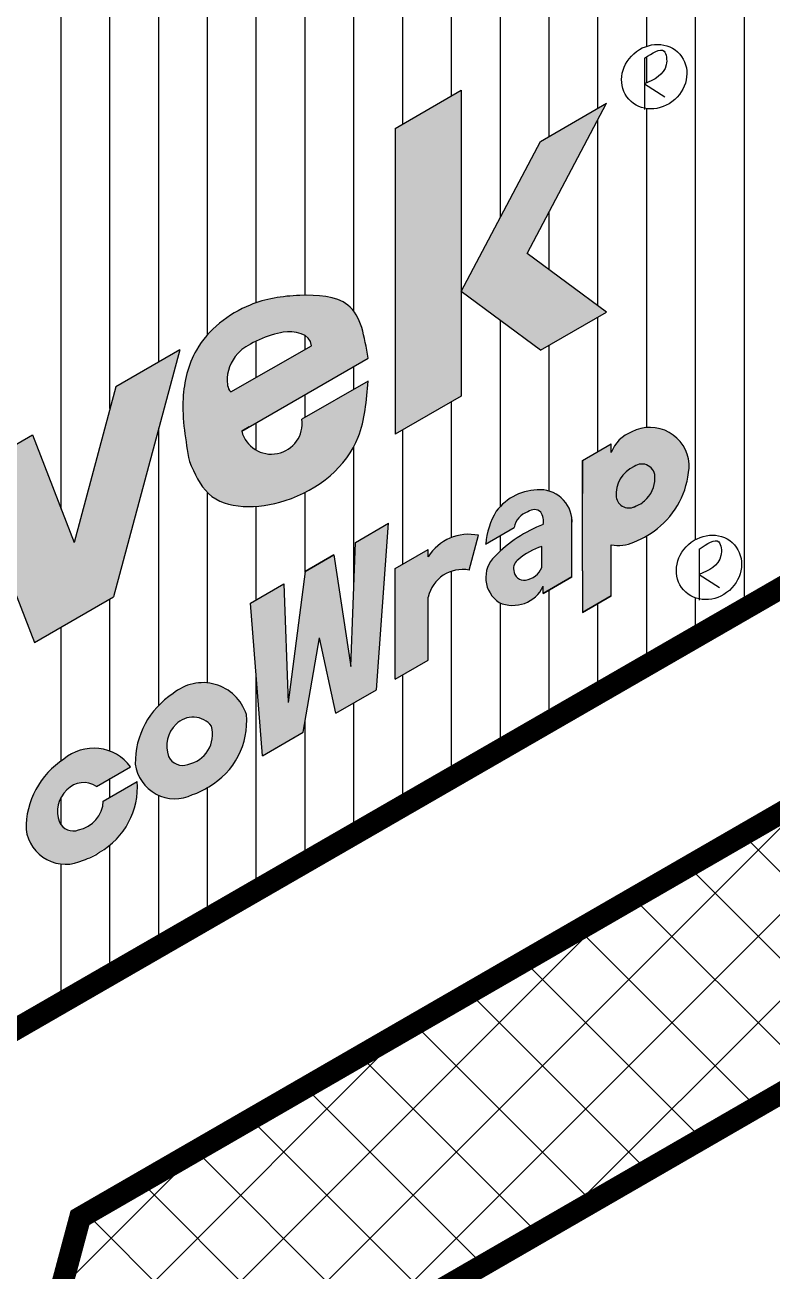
# Model space of a CAD drawing. Extents: x -129 to 51, y 0 to 100.
# Drawn here: x 22.17 to 25.23, y 52.4 to 57.5 of the extents above; entities that cross this region are included whole.
import ezdxf

# ---------------------------------------------------------------- set-up
doc = ezdxf.new("R2010")
doc.units = 0
doc.header["$LTSCALE"] = 1.5
doc.header["$MEASUREMENT"] = 0
doc.linetypes.add('DASHED', pattern=[0.75, 0.5, -0.25])
for name, color, linetype in [('CLADDING', 252, 'CONTINUOUS'), ('DUPONTLOGO', 242, 'CONTINUOUS'), ('STRUCTURE', 252, 'CONTINUOUS'), ('TYVEK', 160, 'DASHED')]:
    doc.layers.add(name, color=color, linetype=linetype)

msp = doc.modelspace()

# ---------------------------------------------------------------- hatches: boundary and pattern name
at = {"layer": 'CLADDING'}
h = msp.add_hatch(dxfattribs=at)
h.set_pattern_fill('ANSI37', color=256, scale=2, style=0)
h.set_pattern_definition([(45, (46.92086073828949, 4.450215177516299), (-0.1767766952966369, 0.1767766952966369), []), (135, (46.92086073828949, 4.450215177516299), (-0.1767766952966369, -0.1767766952966369), [])])
h.paths.add_polyline_path([(26.15268660908932, 53.63726693248226), (26.15268660908933, 54.78523622146784), (22.39859942154762, 52.61781297317932), (20.12684949819593, 44.13952683714013), (21.57220310762636, 44.97400213261898), (23.4800613477518, 52.09422601840605)])
at = {"layer": 'DUPONTLOGO'}
h = msp.add_hatch(color=182, dxfattribs=at)
h.paths.add_polyline_path([(24.55573000285383, 57.18334758315424), (24.28509706417142, 57.02709758315427), (23.96033753775216, 56.41176636680364), (24.28509706417142, 56.17143515045267), (24.55573000285401, 56.32768515045265), (24.23097047643493, 56.56801636680358)])
h.paths.add_polyline_path([(23.96033753775225, 56.83959758315461), (23.96033753775243, 57.23691240864658), (23.68970459906956, 57.08066240864656), (23.68970459906938, 55.82768515045258), (23.96033753775207, 55.98393515045272)])
h = msp.add_hatch(color=182, dxfattribs=at)
edge = h.paths.add_edge_path()
edge.add_spline(control_points=[(23.57868367557128, 56.13912782310681), (23.56482701067606, 56.22642462980997), (23.53906999099937, 56.38869351521421), (23.28966681552836, 56.40372725222866), (23.06754789235315, 56.36828954071501), (22.86371554771468, 56.2096405196134), (22.80413194792158, 55.9554775580517), (22.83135222079324, 55.80198929302328), (22.8465278951761, 55.71641748620695)], knot_values=[0, 0, 0, 0, 0.5827593182052485, 1.083243575514109, 1.602995822488099, 2.320452805997204, 2.834594860345293, 3.482391664081016, 3.482391664081016, 3.482391664081016, 3.482391664081016], degree=3, periodic=0)
edge.add_spline(control_points=[(22.84652789517601, 55.71641748620695), (22.86812496679834, 55.6670066642499), (22.93419102320372, 55.51585755442913), (23.2906132310543, 55.52480877249679), (23.55643836437957, 55.7512266697277), (23.5726727730946, 55.96589528042229), (23.57868367557109, 56.04537782310673)], knot_values=[0, 0, 0, 0, 0.3828216730715811, 1.171062387004566, 2.162538929496697, 2.745476785218138, 2.745476785218138, 2.745476785218138, 2.745476785218138], degree=3, periodic=0)
edge.add_line((23.57868367557109, 56.04537782310676), (23.30805073688855, 55.88912782310682))
edge.add_arc((23.18306721278463, 55.87222420012174), 0.1261214246964348, -165.32686731615115, 7.702335397980789, ccw=False)
edge.add_line((23.06105903159185, 55.84027709556612), (23.09154438594225, 55.85787782310672))
edge.add_line((23.09154438594225, 55.85787782310673), (23.57868367557127, 56.13912782310683))
edge = h.paths.add_edge_path(flags=16)
edge.add_spline(control_points=[(23.01605055121787, 56.00179143730617), (23.00159553129158, 56.01557538694644), (23.00159553129158, 56.03587155077305), (23.00285581648311, 56.09921378484938), (23.02569497120727, 56.14123642291845), (23.08604808543329, 56.19635717176618), (23.1703343943898, 56.23691737185867), (23.27335262408011, 56.25147707515183), (23.34502141242735, 56.2422497014951), (23.34723271787022, 56.19011681580498)], knot_values=[0.1693351350576057, 0.1693351350576057, 0.1693351350576057, 0.1693351350576057, 0.2360340609454792, 0.2360340609454792, 0.3507194281854419, 0.3507194281854419, 0.4654047954254047, 0.4654047954254047, 0.5437012250705168, 0.5437012250705168, 0.5437012250705168, 0.5437012250705168], degree=3, periodic=0)
edge.add_line((23.34723271787022, 56.19011681580498), (23.01605055121781, 56.00179143730632))
for points in [[(22.37391966886603, 55.3838070520837), (22.20316649339291, 55.82509440768276), (21.94090696697376, 55.67367879950724), (22.21153990565641, 54.97426636680469), (22.53629943207555, 55.16176636680468), (22.8069323707582, 56.17367879950726), (22.54467284433905, 56.02226319133163)], [(23.14627880209708, 54.51061105341826), (23.31301917641979, 54.60687865341824), (23.38015963492459, 54.99409890789779), (23.44730009342939, 54.68440577700073), (23.61404046775212, 54.78067337700075), (23.66308175431764, 55.46287119787422), (23.52717455431764, 55.38440513936937), (23.50811128877062, 54.87644725401042), (23.4390091788032, 55.33350283608291), (23.32131009104599, 55.26554923608286), (23.25220798107857, 54.72870141042788), (23.23314471553157, 55.21464693279643), (23.09723751553157, 55.13618087429154)], [(23.82546421489905, 55.16078556203671, -0.4035437564935085), (23.99365485453658, 55.2710219553032), (24.03182830666801, 55.41350377098554, 0.3188248953897738), (23.82546421489905, 55.32494602438523), (23.82546421489905, 55.35576293432917), (23.68955701489903, 55.27729687582431), (23.68955701489904, 54.82427287582427), (23.82546421489905, 54.90273893432909)], [(22.46584104342816, 54.38504386077636), (22.60500595063781, 54.46539075741556, 0.4351274600614082), (22.33226455323217, 54.49666712075587, 0.2576403943727183), (22.17722920202143, 54.20788106619158, 0.5131396402506846), (22.41240410261697, 54.08306784078688, 0.01050506829098769), (22.4213920617702, 54.08598131963181), (22.51646020927455, 54.1408689401848, 0.2510258907919918), (22.63313032622091, 54.40534761475683), (22.49406142506236, 54.32505614723704, -0.3480232729081373), (22.39272442780021, 54.20670919475312, -0.3993521555086357), (22.31424441333797, 54.23894197567199, -0.3084390351191073), (22.34484335508003, 54.37100601627044, -0.3602356893464677)]]:
    msp.add_hatch(color=182, dxfattribs=at).paths.add_polyline_path(points)
h = msp.add_hatch(color=182, dxfattribs=at)
h.paths.add_polyline_path([(24.89485025537283, 55.70668430576408, 0.5384264693989617), (24.65983446930021, 55.83748682531127, 0.2200211352467028), (24.57522522747497, 55.7527956262637), (24.57522522747498, 55.7886376567677), (24.45752613971776, 55.72068405676771), (24.45752613971776, 55.5847768567677), (24.45752613971776, 55.26766005676776), (24.45752613971776, 55.09777605676782), (24.57522522747497, 55.16572965676782), (24.57522522747497, 55.37440707143582, 0.1002365653813242), (24.63821399777946, 55.37592990398664, 0.1114965967291113), (24.77715116761564, 55.45219565266434, 0.2127480191166103)])
h.paths.add_polyline_path([(24.59520677975569, 55.57027523636202, -0.03663702705794724), (24.59525896453298, 55.58904097550597, 0.08779684765062569)], flags=16)
h = msp.add_hatch(color=182, dxfattribs=at)
h.paths.add_polyline_path([(24.10381648844547, 55.51204667666058, 0.1102468081658543), (24.06098806154301, 55.378111974142), (24.17732151016534, 55.44527712201987, -0.269000115708438), (24.23418680484087, 55.51028552554524, -0.35318688436833), (24.28695042756112, 55.50857140698932, -0.1905419740582252), (24.29688835349383, 55.45805578764929, 0.1143185812800171), (24.09090810071122, 55.31915264481169, 0.4546119229539555), (24.11622078017538, 55.13846342519793, 0.4058134010112067), (24.29688835349383, 55.20456975567059), (24.29688835349383, 55.1749157876492), (24.41458744125105, 55.24286938764919), (24.41458744125105, 55.47907957732228, 0.379186610570399), (24.2899417050225, 55.59995250898955, 0.2442004430970248)])
h.paths.add_polyline_path([(24.29059539972609, 55.36755593149979, -0.0009435784860128665), (24.2905953997261, 55.28228166328712, -0.2711281288692511), (24.22419328594328, 55.23022292804026, -0.4382804466287078), (24.17601667189355, 55.26942080153469, -0.3038765555789979), (24.19520321489533, 55.31458596774868, -0.1081086455131748)], flags=16)
h = msp.add_hatch(color=182, dxfattribs=at)
h.paths.add_polyline_path([(22.77985136243401, 54.76505805833035, 0.2576403943729867), (22.62481601122314, 54.47627200376578, 0.5131396402510344), (22.85999091181894, 54.35145877836137, 0.08200931940621184), (22.92577559671073, 54.38373354452867, 0.29702570383043), (23.08016920103828, 54.68003793091147, 0.5350210848518762)])
h.paths.add_polyline_path([(22.93730733785375, 54.63130903454535, -0.4359844533382529), (22.84031123700198, 54.4751001323275, -0.4605665040670404), (22.75786110228583, 54.51939889865702, -0.2797514858276361), (22.79243016428158, 54.63939695384464, -0.460315170099053)], flags=16)
at = {"layer": 'STRUCTURE'}
h = msp.add_hatch(dxfattribs=at)
h.set_pattern_fill('AR-SAND', color=256, scale=0.25, style=0)
h.set_pattern_definition([(37.50000000000001, (42.1475380656392, 3.360580708223253), (-0.01574833952740204, 0.4817059422532897), [0, -0.38, 0, -0.425, 0, -0.40625]), (7.499999999999999, (42.1475380656392, 3.360580708223253), (0.4424441763169318, 0.7055365163074351), [0, -0.205, 0, -0.3425, 0, -0.13125]), (327.5, (41.84003806563919, 3.360580708223253), (0.7785354654378738, 0.001414763384241124), [0, -0.125, 0, -0.45, 0, -0.5875]), (317.5, (41.84003806563919, 3.360580708223253), (0.7515316511430733, 0.2194188912335623), [0, -0.0625, 0, -0.295, 0, -0.3375])])
h.paths.add_polyline_path([(26.14097534454596, 60.82130520322249), (25.93346458902232, 60.93243892033657), (18.03342502005539, 56.37134894858404), (18.23342502005541, 56.2558788947461)])
h.paths.add_polyline_path([(18.24513628459767, 56.24911739301007), (18.0334250200554, 56.37134894858403, 0.02202440919495274), (16.84693383929339, 54.87330372245079, 0.06029966926027795), (16.34971062569689, 53.98046696718202, 0.04506024657636597), (16.00721538347437, 52.86384404979011, 0.02073115222964359), (15.75801951966604, 51.37737546503193, -0.04479910819463411), (15.56959161803926, 50.51110643926955, -0.02091384948871538), (15.37997222354544, 49.98436061346246, -0.05565526587535707), (15.07651613285285, 49.42697873939607, -0.01612494577826618), (14.47202679047921, 48.61846836033071, -0.03370422444087551), (13.98638800213907, 48.08834372586792), (12.92698837822125, 47.07783496825171), (13.12698837822118, 46.96236491441385), (13.12698837822118, 46.93693315967219), (14.15203901143912, 47.91467811868597, 0.03370422444086479), (14.65950923055978, 48.46863400291748, 0.01612494577826873), (15.27326553964739, 49.28953904016035, 0.05565526587535749), (15.60219034063852, 49.89370131479096, 0.02091384948871565), (15.79860704392435, 50.43932946032309, 0.04479910819463601), (15.99615765710624, 51.34753878464493, -0.02073115222964427), (16.24206443964656, 52.81438779826377, -0.04506024657635373), (16.57190044837503, 53.8897383460184, -0.06032015627787331), (17.0412535558954, 54.73244932425321, -0.02256722528568807)])
h.paths.add_polyline_path([(13.12698837822119, 46.96236491441384), (12.92698837822125, 47.07783496825172), (12.92516137111753, 43.88994149308294), (13.12698837822119, 44.00646636996397)])
h.paths.add_polyline_path([(13.12698837822119, 44.00646636996399), (12.92516137111753, 43.88994149308296), (12.92382686684543, 41.56140240146918), (13.12698837822118, 41.67869775475095)])
h.paths.add_polyline_path([(13.12698837822119, 41.67869775475095), (12.92382686684542, 41.56140240146918), (12.92332144960228, 40.67951402324987), (13.12698837822119, 40.56192686718671)])
at = {"layer": 'TYVEK', "linetype": 'CONTINUOUS'}
h = msp.add_hatch(dxfattribs=at)
h.set_pattern_fill('_USER', color=23, scale=0.2, angle=90, style=0, pattern_type=0)
h.set_pattern_definition([(90, (46.92086073828949, 4.450215177516299), (-0.2, 1.224646799147353e-17), [])])
h.paths.add_polyline_path([(26.15268660908933, 55.7060973021497), (26.15268660908932, 59.93418874641839), (18.84865655728817, 55.72398571385559, 0.1848847346174889), (16.8928961964907, 51.95124372632974, -0.2090498273154992), (14.47554690615618, 47.09241318097661), (14.47554690615615, 42.19517480364613), (16.72992745729011, 43.49674202169917), (16.72992745729011, 42.86245739932899), (16.74970353697597, 42.87385676516881), (16.74970353697597, 43.40808180783795), (16.74970353697597, 46.74369590994041, 0.1873724276781026), (18.47762694137795, 49.51916773356331, -0.1847270097084923), (19.77953145922442, 52.03247096865214)])
h.paths.add_polyline_path([(20.4952807584281, 53.1869769423777), (20.62097271216329, 53.25954522570169, 0.3993521555093776), (20.69945272662566, 53.22731244478283, 0.4628738758270946), (20.77407263915395, 53.3373180289853, 0.3831592690513251), (20.64397454168456, 53.35386271455713, -0.3469283405920024), (20.48400276444248, 53.46664142577772, -0.3477098040752655), (20.63899285205736, 53.71635189672717, -0.3833598428823601), (20.91193505246928, 53.65929350360977), (20.79052771517863, 53.58919894474339, 0.3060042769293316), (20.66427940375388, 53.61005873448379, -0.0005307271542823453), (20.66450011171002, 53.6101597160194, 0.4995739648528311), (20.61779383652276, 53.50963894565584, 0.3169971070557916), (20.68521986603657, 53.4823960314637, -0.3848399220599851), (20.91718611582163, 53.40258303284924, -0.35133031343654), (20.78491708633429, 53.13594585698393, -0.08200931940644268), (20.71913240144231, 53.10367109081655, -0.4325825023770511)], flags=16)
h.paths.add_polyline_path([(20.47948909808756, 53.97426636680467), (20.47948909808756, 54.97426636680462), (20.15472957166842, 54.78676636680468), (20.15472957166842, 55.03676636680468), (21.12900815092596, 55.59926636680468), (21.12900815092596, 55.34926636680468), (20.80424862450681, 55.16176636680467), (20.80424862450671, 54.16176636680466)], flags=16)
edge = h.paths.add_edge_path(flags=16)
edge.add_line((20.15472951563531, 55.41176633559709), (20.13996397161824, 55.43931250900042))
edge.add_spline(control_points=[(20.13996397161822, 55.4393125090004), (20.01724962081585, 55.37352952950472), (19.89463649284858, 55.30725475255592), (19.72524011793877, 55.21996372361433), (19.67229156709595, 55.19439608473576), (19.61348056170457, 55.17340463546888)], knot_values=[0.2810519083259738, 0.2810519083259738, 0.2810519083259738, 0.2810519083259738, 0.4864092395876133, 0.4864092395876133, 0.5821236414411977, 0.5821236414411977, 0.5821236414411977, 0.5821236414411977], degree=3, periodic=0)
edge.add_line((19.61348056170456, 55.17340463546889), (19.62398449516567, 55.14397613550928))
edge.add_spline(control_points=[(19.62398449516567, 55.14397613550928), (19.69805929772554, 55.17042009152081), (19.86465019534328, 55.25627544789477), (20.04455809379763, 55.35271127454403), (20.15472957166844, 55.41176636680469)], knot_values=[0.5621201664027334, 0.5621201664027334, 0.5621201664027334, 0.5621201664027334, 0.7955184229569585, 1.164247282882411, 1.164247282882411, 1.164247282882411, 1.164247282882411], degree=3, periodic=0)
h.paths.add_polyline_path([(20.93307348414123, 53.54122672617171), (20.93307348414123, 53.67713392617172), (21.03387851696875, 53.73533373901037), (21.03387851696874, 53.93878382190978), (21.16978571696874, 54.01724988041456), (21.16978571696874, 53.81379979751515), (21.27059074979626, 53.8719996103538), (21.27059074979626, 53.73609241035378), (21.16978571696876, 53.67789259751516), (21.16978571696876, 53.5295188812653, 0.4361565547310169), (21.20839074132001, 53.50606562902658), (21.27059074979626, 53.54197682066394), (21.27059074979626, 53.42156587237989), (21.19150950731969, 53.37590829574824, -0.6348811617642993), (21.03387851696875, 53.47797754686103), (21.03387851696874, 53.59942653901037)], flags=16)
h.paths.add_polyline_path([(19.31097957166841, 55.15610909091571), (19.31097957166841, 55.58674409253119), (19.45252635977144, 55.70685219000697, -0.6390099729073766), (19.52972957166875, 55.67111054499565), (19.5297295716683, 55.22225052276492, -0.382352585509716), (19.48800004601671, 55.17565878831851)], flags=16)
edge = h.paths.add_edge_path(flags=16)
edge.add_spline(control_points=[(21.18313473866252, 56.44301636680471), (21.19606193711241, 56.39551171604317), (21.22647120665934, 56.28376424536428), (21.13170610635152, 56.12778536764753), (20.99025425506663, 55.97239964589384), (20.78479885592392, 55.78153433393908), (20.48801251417265, 55.59735413193457), (20.26520182798852, 55.47328256383912), (20.15472957166844, 55.41176636680469)], knot_values=[0, 0, 0, 0, 0.1428134558087371, 0.3359469485555722, 0.5033941970596363, 0.7833770798791058, 1.169237400013751, 1.548687782587648, 1.548687782587648, 1.548687782587648, 1.548687782587648], degree=3, periodic=0)
edge.add_line((20.15472957166842, 55.41176636680468), (20.13996402765187, 55.43931254010828))
edge.add_spline(control_points=[(20.13996397161804, 55.43931250900039), (20.35417684773561, 55.55858615004926), (20.57260661198975, 55.67269575248081), (20.85180774303849, 55.88554227160704), (20.93340146006445, 55.96133082749778), (21.0551286396279, 56.08960962287577), (21.1013323912353, 56.14248074761172), (21.16454824158959, 56.24876011159699), (21.17894506769058, 56.29442616580791), (21.16976703171727, 56.37137502568829), (21.16275719647252, 56.39870797079035), (21.15503751565171, 56.42723715615462)], knot_values=[0.0002505584379334802, 0.0002505584379334802, 0.0002505584379334802, 0.0002505584379334802, 0.3681301305683303, 0.3681301305683303, 0.5353339496185356, 0.5353339496185356, 0.6400473331687101, 0.6400473331687101, 0.7273425474151587, 0.7273425474151587, 0.7705355621334626, 0.7705355621334626, 0.7705355621334626, 0.7705355621334626], degree=3, periodic=0)
edge.add_spline(control_points=[(21.15503751565171, 56.42723715615469), (21.13563333667221, 56.44764838097851), (21.11751649891708, 56.46569641089818), (21.03580167785808, 56.51580244113505), (20.93216851187686, 56.50993607508007), (20.75222163878148, 56.49590964631732), (20.6667024853537, 56.47847889388898), (20.4344772581158, 56.3993068624261), (20.29894343346719, 56.31949372917983), (20.1625316697387, 56.23829710203511)], knot_values=[0, 0, 0, 0, 0.04202121453356389, 0.04202121453356389, 0.1801113886157754, 0.1801113886157754, 0.3182015626979868, 0.3182015626979868, 0.5560477353908875, 0.5560477353908875, 0.5560477353908875, 0.5560477353908875], degree=3, periodic=0)
edge.add_spline(control_points=[(19.15757808063003, 55.25795442197224), (19.15771029139091, 55.33584026878042), (19.1594132124082, 55.40717117840082), (19.21309063705771, 55.5294769311438), (19.26234096311895, 55.58564281023571), (19.40446965374517, 55.71622899498848), (19.49783502649384, 55.78811177030466), (19.67454666604358, 55.92291314776228), (19.76345915109091, 55.98590404600638), (19.95620081170323, 56.11225179704718), (20.05937946295166, 56.17528457360184), (20.1625316697387, 56.23829710203511)], knot_values=[0.001204580648238207, 0.001204580648238207, 0.001204580648238207, 0.001204580648238207, 0.1148556554967574, 0.1148556554967574, 0.2297113109935148, 0.2297113109935148, 0.3984913275604529, 0.3984913275604529, 0.5672713441273911, 0.5672713441273911, 0.7479263056417517, 0.7479263056417517, 0.7479263056417517, 0.7479263056417517], degree=3, periodic=0)
edge.add_spline(control_points=[(20.1625316697387, 56.23829710203511), (20.29894343346719, 56.31949372917983), (20.4344772581158, 56.3993068624261), (20.6667024853537, 56.47847889388898), (20.75222163878148, 56.49590964631732), (20.93216851187686, 56.50993607508007), (21.03580167785808, 56.51580244113505), (21.11751649891708, 56.46569641089818), (21.13563333667221, 56.44764838097851), (21.15503751565171, 56.42723715615469)], knot_values=[0, 0, 0, 0, 0.2378461726929006, 0.2378461726929006, 0.3759363467751121, 0.3759363467751121, 0.5140265208573236, 0.5140265208573236, 0.5560477353908875, 0.5560477353908875, 0.5560477353908875, 0.5560477353908875], degree=3, periodic=0)
edge.add_line((21.15503751565177, 56.42723715615461), (21.18313473866251, 56.44301636680471))
h.paths.add_polyline_path([(19.34222957166842, 55.19100025439572), (19.34222957166829, 55.57227673580915), (19.47274516770298, 55.68302442666609, -0.6390099729074254), (19.49847957166875, 55.67111054499565), (19.49847957166816, 55.20825611268233)], flags=0)
h.paths.add_polyline_path([(21.31203402377044, 53.58658930769602), (21.31203402377044, 53.89851715776512), (21.42973311152764, 53.96647075776509), (21.42973311152764, 53.68098745256631, 0.4598255834214107), (21.54890464430121, 53.73056932277846), (21.54890464430121, 54.03527447429167), (21.66660373205841, 54.10322807429163), (21.66660373205841, 53.6502040742917), (21.54890464430121, 53.58225047429177), (21.54890464430121, 53.63607918800506, -0.6959710472274225)], flags=16)
h.paths.add_polyline_path([(21.237261326399, 54.01742879950729), (21.35943011004769, 54.48230054693124), (21.02075497545283, 55.14242879950721), (21.28301450187193, 55.29384440768275), (21.47457834094881, 54.92045796908911), (21.62452085281814, 55.49101319133161), (21.88678037923727, 55.64242879950721), (21.49952085281813, 54.16884440768289)], flags=16)
h.paths.add_polyline_path([(19.9359795716683, 55.36535518759526), (19.93597957191159, 56.06107363992032), (20.08312683389452, 56.1524453458165, -0.5880955590562668), (20.15472957163215, 56.11262318348217), (20.15472957145798, 55.7069636505351, -0.2758007751185078), (20.13009503699457, 55.66570074569245), (19.9672295717663, 55.5779172079471), (19.96722957167615, 55.38219875569848)], flags=16)
h.paths.add_polyline_path([(19.96722957178256, 55.6134174655088), (19.96722957198027, 56.04369382165387), (20.09961199238624, 56.12589723760705, -0.5880955590574741), (20.12347957163215, 56.11262318349562), (20.12347957145386, 55.69763530582629)], flags=0)
h.paths.add_polyline_path([(20.21722957166853, 55.59797746915996), (20.21722957166831, 56.20672856349537, -0.273399769299196), (20.24149649519806, 56.24779120470753), (20.36649649519811, 56.31661311862633, -0.5705986825334423), (20.43597957166831, 56.27555047741419), (20.43597957166842, 55.66831597565983, -0.2709125763483397), (20.41209202337777, 55.62746450458582), (20.28709202337789, 55.55712599808597, -0.5736723652120748)], flags=16)
h.paths.add_polyline_path([(21.7115245394193, 53.94857259828983, -0.2576403943727196), (21.86655989063007, 54.23735865285411, -0.4351274600592392), (22.1393012880347, 54.20608228951323), (22.0001363808266, 54.1257353928749, 0.3602356893497272), (21.87913869247768, 54.11169754836844, 0.3084390351175563), (21.84853975073571, 53.97963350777056, 0.3993521555109383), (21.92701976519821, 53.94740072685139, 0.3480232729077745), (22.02835676246023, 54.06574767933526), (22.16742566361996, 54.14603914685573, -0.2914129419644483), (22.01248412490679, 53.85603413905245, -0.08200931940632017), (21.9466994400149, 53.82375937288513, -0.5131396402509151)], flags=16)
h.paths.add_polyline_path([(20.24847957166842, 55.59797746916), (20.24847957166853, 56.21596252090686), (20.38156854617828, 56.28923802448496, -0.5705986825352611), (20.40472957166842, 56.27555047741428), (20.40472957166842, 55.65917939055713), (20.27176705557154, 55.58436031213533, -0.5736723652121564)], flags=0)
h.paths.add_polyline_path([(20.49847957166842, 55.67798204360567), (20.49847957166842, 56.38368064090808), (20.52972957166853, 56.39372419705913), (20.68597957166865, 55.93119131047989), (20.68597957166865, 56.44394197781424), (20.71722957166842, 56.45398553396519), (20.71722957166842, 55.82262198020582), (20.68597957166842, 55.8019591321201), (20.52972957166865, 56.2867270561095), (20.52972957166819, 55.69864489169125)], flags=16)
h.paths.add_polyline_path([(22.17722920202143, 54.20788106619155, -0.2576403943726342), (22.33226455323207, 54.4966671207558, -0.4351274600595104), (22.60500595063683, 54.465390757415), (22.46584104342872, 54.38504386077668, 0.3602356893497001), (22.34484335507982, 54.37100601627021, 0.3084390351175563), (22.31424441333785, 54.23894197567233, 0.3993521555109131), (22.39272442780034, 54.20670919475316, 0.3480232729078032), (22.49406142506237, 54.32505614723704), (22.64703797664994, 54.41337720047582, -0.1028428954582379), (22.62481601122314, 54.47627200376598, -0.2576403943726852), (22.77985136243388, 54.76505805833023, -0.5350210848522193), (23.08016920103828, 54.68003793091142, -0.2970257038306214), (22.92577559671052, 54.38373354452852, -0.08200931940615812), (22.85999091181876, 54.35145877836128, -0.3897296338737826), (22.64703797664994, 54.41337720047581), (22.63313032622091, 54.40534761475682, -0.2914129419632285), (22.47818878750892, 54.11534260695423, -0.08200931940634186), (22.41240410261701, 54.0830678407869, -0.5131396402507649)], flags=16)
h.paths.add_polyline_path([(20.87482095443168, 55.95963966191712), (20.87482095443167, 56.43748403343589), (20.77972957166842, 56.43339854182299), (20.77972957166842, 56.46467737059014), (20.99847957166842, 56.47407571210496), (20.99847957166831, 56.44279688333778), (20.90607095443167, 56.43882665365228), (20.90607095443168, 55.98890462861723)], flags=16)
edge = h.paths.add_edge_path(flags=16)
edge.add_ellipse((21.36959525012854, 56.1102298239698), major_axis=(0.1041545791609654, 0.09263469999515575), ratio=0.9031737347499474, start_angle=1.9326762412674725e-11, end_angle=213.8665434005842, ccw=False)
edge.add_ellipse((21.36959525012854, 56.1102298239698), major_axis=(0.1041545791609654, 0.09263469999515575), ratio=0.9031737347499474, start_angle=213.8665434005842, end_angle=360.0000000000193, ccw=False)
h.paths.add_polyline_path([(22.21153990565641, 54.97426636680468), (21.94090696697377, 55.67367879950724), (22.20316649339292, 55.82509440768277), (22.37391966886603, 55.38380705208371), (22.54467284433904, 56.0222631913316), (22.8069323707582, 56.17367879950724), (22.53629943207556, 55.1617663668047)], flags=16)
edge = h.paths.add_edge_path(flags=16)
edge.add_spline(control_points=[(21.32973507719008, 56.1853317532707), (21.36205701574683, 56.20725130049728), (21.41592878780341, 56.24378515039929), (21.42873609529777, 56.12461968115682), (21.36963399914622, 56.09832049348567), (21.32973507719008, 56.08056631377416)], knot_values=[0, 0, 0, 0, 0.2131037953859143, 0.3551853509425856, 0.6503918016511808, 0.6503918016511808, 0.6503918016511808, 0.6503918016511808], degree=3, periodic=0)
edge.add_line((21.32973507719008, 56.08056631377417), (21.32973507719008, 56.18533175327068))
h.paths.add_polyline_path([(22.76183122253954, 54.50733291324671, -0.02640882966209148), (22.75786110228588, 54.51939889865678, 0.05170444221436347)], flags=0)
h.paths.add_polyline_path([(21.29784431918457, 56.71633705823967, -0.3458248453514607), (21.48175630648505, 57.01487516024352, -0.546252201092799), (21.65496138724194, 56.91487516024351, -0.3537160203436518), (21.48175630648505, 56.61487516024351, -0.5560120530374328)], flags=16)
h.paths.add_polyline_path([(23.14627880209708, 54.51061105341829), (23.09723751553157, 55.13618087429153), (23.23314471553158, 55.21464693279644), (23.25220798107857, 54.72870141042793), (23.32131009104599, 55.26554923608287), (23.4390091788032, 55.33350283608291), (23.50811128877063, 54.87644725401042), (23.52717455431764, 55.38440513936938), (23.66308175431764, 55.46287119787421), (23.61404046775211, 54.78067337700075), (23.4473000934294, 54.68440577700073), (23.38015963492459, 54.99409890789779), (23.3130191764198, 54.60687865341825)], flags=16)
h.paths.add_polyline_path([(21.42881374953741, 56.79715790695775, -0.3458248453514607), (21.47479174636253, 56.8717924324587, -0.546252201092737), (21.51809301655176, 56.84679243245871, -0.3537160203436518), (21.47479174636253, 56.77179243245871, -0.5560120530374328)], flags=0)
edge = h.paths.add_edge_path(flags=16)
edge.add_spline(control_points=[(23.57868367557109, 56.04537782310673), (23.5726727730946, 55.96589528042229), (23.55643836437956, 55.75122666972769), (23.29061323105429, 55.5248087724968), (22.93419102320371, 55.51585755442912), (22.86812496679834, 55.6670066642499), (22.84652789517601, 55.71641748620695)], knot_values=[0, 0, 0, 0, 0.2331751422885797, 0.629765759285432, 0.945062044858626, 1.098190714087259, 1.098190714087259, 1.098190714087259, 1.098190714087259], degree=3, periodic=0)
edge.add_spline(control_points=[(22.8465278951761, 55.71641748620695), (22.83135222079324, 55.80198929302328), (22.80413194792159, 55.9554775580517), (22.86371554771468, 56.20964051961339), (23.06754789235315, 56.36828954071501), (23.28966681552835, 56.40372725222866), (23.53906999099936, 56.38869351521421), (23.56482701067606, 56.22642462980997), (23.57868367557128, 56.13912782310681)], knot_values=[0, 0, 0, 0, 0.2591187214942894, 0.4647755432335254, 0.7517583366371673, 0.9596592354267633, 1.159852938350307, 1.392956665632407, 1.392956665632407, 1.392956665632407, 1.392956665632407], degree=3, periodic=0)
edge.add_line((23.57868367557128, 56.13912782310683), (23.06105903159186, 55.84027709556609))
edge.add_arc((23.18306721278424, 55.87222420012321), 0.1261214246964334, 194.6731326845612, 367.7023353972596)
edge.add_line((23.30805073688838, 55.88912782310673), (23.57868367557109, 56.04537782310676))
h.paths.add_polyline_path([(23.68955701489904, 54.82427287582426), (23.68955701489904, 55.27729687582431), (23.82546421489905, 55.35576293432917), (23.82546421489905, 55.32494602438525, -0.3188248953897594), (24.03182830666801, 55.41350377098554), (23.99365485453922, 55.27102195531307, 0.4035437565147514), (23.82546421489905, 55.16078556203671), (23.82546421489905, 54.90273893432909)], flags=16)
edge = h.paths.add_edge_path(flags=0)
edge.add_spline(control_points=[(23.01605055121787, 56.00179143730617), (23.00159553129158, 56.01557538694644), (23.00159553129158, 56.03587155077305), (23.00285581648311, 56.09921378484938), (23.02569497120727, 56.14123642291845), (23.08604808543329, 56.19635717176618), (23.1703343943898, 56.23691737185867), (23.27335262408011, 56.25147707515183), (23.34502141242735, 56.2422497014951), (23.34723271787022, 56.19011681580498)], knot_values=[0.1693351350576057, 0.1693351350576057, 0.1693351350576057, 0.1693351350576057, 0.2360340609454792, 0.2360340609454792, 0.3507194281854419, 0.3507194281854419, 0.4654047954254047, 0.4654047954254047, 0.5437012250705168, 0.5437012250705168, 0.5437012250705168, 0.5437012250705168], degree=3, periodic=0)
edge.add_line((23.34723271787022, 56.19011681580499), (23.01605055121788, 56.00179143730617))
h.paths.add_polyline_path([(23.68970459906938, 55.82768515045267), (23.68970459906972, 57.08066240864651), (23.96033753775236, 57.23691240864652), (23.96033753775214, 56.41176636680366), (24.2850970641714, 57.02709758315429), (24.55573000285404, 57.18334758315428), (24.23097047643478, 56.56801636680359), (24.55573000285403, 56.32768515045267), (24.2850970641714, 56.17143515045268), (23.96033753775214, 56.41176636680364), (23.96033753775202, 55.98393515045268)], flags=16)
h.paths.add_polyline_path([(24.09853052069641, 55.32717411116359, -0.1092296168432812), (24.29688835349381, 55.45805578764922, 0.1905419740584557), (24.28695042756112, 55.50857140698931, 0.3531868843686313), (24.23418680484084, 55.51028552554521, 0.2690001157083129), (24.17732151016534, 55.44527712201987), (24.06098806154301, 55.37811197414201, -0.1102468081658687), (24.10381648844549, 55.5120466766606, -0.2386701257829997), (24.28527604903944, 55.60008008162052, -0.4337921550034186), (24.41458744125105, 55.45922514748123), (24.41458744125105, 55.24286938764918), (24.29688835349383, 55.17491578764919), (24.29688835349383, 55.20456975567059, -0.405813401011659), (24.11622078017517, 55.13846342519806, -0.4824874664260875)], flags=16)
h.paths.add_polyline_path([(24.17601667189355, 55.26942080153468, -0.3038765555787585), (24.19520321489529, 55.31458596774866, -0.1081086455132014), (24.29059539972607, 55.36755593149979, -0.0009435784860130236), (24.29059539972609, 55.28228166328711, -0.2711281288717222), (24.2241932859425, 55.23022292804015, -0.4382804466230776)], flags=0)
h.paths.add_polyline_path([(24.45752613971776, 55.09777605676771), (24.45752613971776, 55.26766005676772), (24.45752613971776, 55.40356725676772), (24.45752613971776, 55.7206840567677), (24.57522522747497, 55.78863765676771), (24.57522522747497, 55.75279562626374, -0.2200211352480761), (24.65983446930086, 55.83748682531161, -0.5384264693979046), (24.89485025537282, 55.70668430576384, -0.212748019111911), (24.77715116762009, 55.45219565266827, -0.08923826883565585), (24.66826704959788, 55.38602311337821, -0.1510529132693055), (24.57522522747497, 55.37440707143582), (24.57522522747497, 55.16572965676782)], flags=16)
h.paths.add_polyline_path([(24.59520677975569, 55.57027523636202, -0.03663702705794727), (24.59525896453298, 55.58904097550597, 0.08779684765062569)], flags=0)
h.paths.add_polyline_path([(24.75474261714665, 55.64783629581229, 0.0470060620695993), (24.75447242080319, 55.65800795153515, -0.02025577544846083)], flags=0)
edge = h.paths.add_edge_path(flags=16)
edge.add_ellipse((24.97584404129859, 55.28218199533848), major_axis=(0.1041545791609349, 0.09263469999518924), ratio=0.9031737347499496, start_angle=0, end_angle=213.8665434005655, ccw=False)
edge.add_ellipse((24.97584404129859, 55.28218199533848), major_axis=(0.1041545791609349, 0.09263469999518924), ratio=0.9031737347499496, start_angle=213.8665434005656, end_angle=360, ccw=False)
edge = h.paths.add_edge_path(flags=16)
edge.add_spline(control_points=[(24.93598386836013, 55.35728392463938), (24.96830580691688, 55.37920347186598), (25.02217757897347, 55.41573732176799), (25.03498488646783, 55.29657185252549), (24.97588279031628, 55.27027266485435), (24.93598386836013, 55.25251848514284)], knot_values=[0, 0, 0, 0, 0.08524151815436572, 0.1420741403770343, 0.2601567206604724, 0.2601567206604724, 0.2601567206604724, 0.2601567206604724], degree=3, periodic=0)
edge.add_line((24.93598386836014, 55.25251848514284), (24.93598386836013, 55.35728392463938))
h.paths.add_polyline_path([(15.09556986000046, 44.59770196807783, -0.3537160203436517), (14.92236477924357, 44.29770196807782, -0.556012053037433), (14.73845279194308, 44.39916386607398, -0.3458248453514607), (14.92236477924357, 44.69770196807782, -0.546252201092799)], flags=16)
h.paths.add_polyline_path([(14.95870148931026, 44.52961924029302, -0.3537160203436518), (14.91540021912105, 44.45461924029301, -0.5560120530374328), (14.86942222229592, 44.47998471479205, -0.3458248453514607), (14.91540021912105, 44.55461924029301, -0.5462522010927992)], flags=0)
edge = h.paths.add_edge_path(flags=16)
edge.add_ellipse((24.75170563611257, 57.2925629539638), major_axis=(0.1041545791609349, 0.09263469999518924), ratio=0.9031737347499496, start_angle=0, end_angle=213.8665434005655, ccw=False)
edge.add_ellipse((24.75170563611257, 57.2925629539638), major_axis=(0.1041545791609349, 0.09263469999518924), ratio=0.9031737347499496, start_angle=213.8665434005656, end_angle=360, ccw=False)
edge = h.paths.add_edge_path(flags=16)
edge.add_spline(control_points=[(24.71184546317411, 57.36766488326471), (24.74416740173085, 57.3895844304913), (24.79803917378744, 57.42611828039331), (24.8108464812818, 57.30695281115082), (24.75174438513025, 57.28065362347968), (24.71184546317411, 57.26289944376817)], knot_values=[0, 0, 0, 0, 0.08524151815436572, 0.1420741403770343, 0.260156720660477, 0.260156720660477, 0.260156720660477, 0.260156720660477], degree=3, periodic=0)
edge.add_line((24.71184546317411, 57.26289944376816), (24.7118454631741, 57.36766488326471))

# ---------------------------------------------------------------- linework, layer by layer
at = {"layer": 'CLADDING', "const_width": 0.09}
for points in [[(21.57220310762636, 44.97400213261898), (20.12684949819593, 44.13952683714012), (22.39859942154762, 52.61781297317931), (26.15268660908932, 54.78523622146784)], [(21.45242408877586, 44.52698074858816), (23.48006134775181, 52.09422601840606), (26.32590078445668, 53.73727218325806)]]:
    msp.add_lwpolyline(points, dxfattribs=at)
at = {"layer": 'DUPONTLOGO', "color": 182}
for p, q in [((24.71184546317411, 57.3676648832647), (24.71184546317411, 57.15813400427164)), ((23.68970459906972, 57.08066240864653), (23.96033753775236, 57.23691240864653)), ((23.96033753775236, 57.23691240864653), (23.96033753775202, 55.98393515045268)), ((24.71184546317411, 57.26289944376817), (24.7944485396288, 57.20966069361516)), ((24.23097047643478, 56.56801636680358), (24.55573000285392, 57.18334758315406)), ((24.2850970641714, 57.02709758315428), (24.55573000285403, 57.18334758315428)), ((23.68970459906972, 57.08066240864653), (23.68970459906938, 55.82768515045268)), ((23.96033753775213, 56.41176636680364), (24.2850970641714, 57.02709758315428)), ((23.96033753775225, 56.83959758315461), (23.96033753775202, 55.98393515045268)), ((24.55573000285403, 56.32768515045268), (24.23097047643478, 56.56801636680358)), ((24.2850970641714, 56.17143515045268), (23.96033753775213, 56.41176636680364)), ((24.2850970641714, 56.17143515045268), (24.55573000285403, 56.32768515045268)), ((22.8069323707582, 56.17367879950726), (22.53629943207555, 55.16176636680468)), ((22.8069323707582, 56.17367879950726), (22.54467284433905, 56.02226319133162)), ((23.01605055121785, 56.00179143730634), (23.34723271787022, 56.19011681580498)), ((23.06105903159186, 55.84027709556609), (23.57868367557125, 56.13912782310681)), ((22.54467284433905, 56.02226319133162), (22.37391966886604, 55.3838070520837)), ((23.57868367557102, 56.04537782310673), (23.30805073688838, 55.88912782310673)), ((23.96033753775202, 55.98393515045268), (23.68970459906938, 55.82768515045268)), ((23.09154438594225, 55.85787782310673), (23.06105903159186, 55.84027709556614)), ((21.94090696697377, 55.67367879950726), (22.20316649339291, 55.82509440768277)), ((22.20316649339291, 55.82509440768277), (22.37391966886604, 55.3838070520837)), ((24.45752613971776, 55.7206840567677), (24.57522522747497, 55.7886376567677)), ((24.57522522747497, 55.75279562626374), (24.57522522747497, 55.7886376567677)), ((24.45752613971776, 55.26766005676776), (24.45752613971776, 55.72068405676767)), ((24.45752613971776, 55.7206840567677), (24.45752613971776, 55.5847768567677)), ((21.94090696697377, 55.67367879950723), (22.21153990565641, 54.97426636680468)), ((23.52717455431763, 55.38440513936936), (23.66308175431763, 55.46287119787421)), ((23.61404046775211, 54.78067337700075), (23.66308175431763, 55.46287119787415)), ((24.05962242240813, 55.37732352201986), (24.17732151016533, 55.44527712201987)), ((24.05962242240813, 55.37732352201986), (24.17732151016534, 55.44527712201987)), ((24.41458744125105, 55.24286938764919), (24.41458744125105, 55.47907957732251)), ((23.99365485453922, 55.27102195531307), (24.03182830666801, 55.41350377098554)), ((24.45752613971776, 55.26766005676772), (24.45752613971776, 55.40356725676772)), ((23.50811128877063, 54.87644725401042), (23.52717455431763, 55.38440513936936)), ((23.68955701489904, 55.27729687582431), (23.82546421489905, 55.35576293432916)), ((23.82546421489905, 55.32494602438525), (23.82546421489905, 55.35576293432913)), ((24.57522522747497, 55.16572965676772), (24.57522522747497, 55.37440707143582)), ((24.93598386836013, 55.35728392463937), (24.93598386836013, 55.1477530456463)), ((23.32131009104599, 55.2655492360829), (23.4390091788032, 55.3335028360829)), ((23.4390091788032, 55.3335028360829), (23.32131009104599, 55.2655492360829)), ((23.32131009104599, 55.26554923608287), (23.43900917880318, 55.3335028360829)), ((23.4390091788032, 55.3335028360829), (23.50811128877063, 54.87644725401042)), ((23.32131009104599, 55.2655492360829), (23.25220798107856, 54.72870141042789)), ((23.68955701489904, 54.82427287582436), (23.68955701489904, 55.27729687582427)), ((23.68955701489904, 54.82427287582433), (23.68955701489904, 55.27729687582427)), ((24.41458744125105, 55.24286938764929), (24.29688835349383, 55.17491578764928)), ((24.29688835349383, 55.17491578764928), (24.41458744125105, 55.24286938764929)), ((24.41458744125105, 55.24286938764919), (24.29688835349383, 55.17491578764919)), ((24.45752613971776, 55.26766005676772), (24.45752613971776, 55.09777605676771)), ((24.93598386836013, 55.25251848514284), (25.01858694481482, 55.19927973498982)), ((23.09723751553158, 55.13618087429154), (23.23314471553156, 55.21464693279643)), ((23.23314471553158, 55.21464693279646), (23.25220798107856, 54.72870141042789)), ((24.29688835349383, 55.17491578764928), (24.29688835349383, 55.20456975567059)), ((22.21153990565641, 54.97426636680468), (22.53629943207555, 55.16176636680468)), ((23.14627880209708, 54.51061105341827), (23.09723751553156, 55.13618087429164)), ((23.82546421489905, 54.90273893432919), (23.82546421489905, 55.16078556203671)), ((24.45752613971776, 55.09777605676771), (24.57522522747497, 55.16572965676772)), ((24.45752613971776, 55.09777605676771), (24.57522522747497, 55.16572965676772)), ((24.57522522747497, 55.16572965676782), (24.45752613971776, 55.09777605676781)), ((23.3130191764198, 54.60687865341825), (23.3801596349246, 54.99409890789779)), ((23.4473000934294, 54.68440577700073), (23.3801596349246, 54.99409890789779)), ((23.68955701489904, 54.82427287582427), (23.82546421489905, 54.90273893432909)), ((23.4473000934294, 54.68440577700073), (23.61404046775211, 54.78067337700075)), ((23.14627880209708, 54.51061105341827), (23.3130191764198, 54.60687865341825)), ((23.19532008866258, 54.53892505341825), (23.3130191764198, 54.60687865341825)), ((22.46584104342872, 54.38504386077668), (22.60500595063683, 54.465390757415)), ((22.49406142506596, 54.32505614723911), (22.63313032622209, 54.4053476147575))]:
    msp.add_line(p, q, dxfattribs=at)
for centre, radius, start, end in [((23.18306721278463, 55.87222420012174), 0.1261214246964348, 194.6731326838768, 7.702335397941853), ((24.73421555033529, 55.69459866652108), 0.16108870580646, 4.30264415422117, 117.499436424862), ((24.70910213904387, 55.70365755131191), 0.1426098799564579, 110.2105893492982, 159.8448836613189), ((24.70062947714377, 55.65148826964568), 0.05423623174455069, 356.1390915240988, 125.6629890549769), ((24.55048682041201, 55.71148800616189), 0.3443969379589824, 311.1588234981757, 359.2008039163069), ((24.72311272435472, 55.5793024907591), 0.1282241084419046, 114.9576143071205, 184.037086366498), ((24.62911883607294, 55.64958868571741), 0.1256360029674368, 311.1588234981757, 359.2008039163069), ((24.28150595848125, 55.3768170226402), 0.2232948881816793, 89.03257730858849, 142.7272383383493), ((24.28403067574891, 55.46915236240176), 0.1309336420270183, 355.6517372763952, 89.45502386983706), ((24.64825609549837, 55.57951065610104), 0.05384721792741849, 189.8757153247518, 302.2048918752513), ((24.62485685911796, 55.65332053259863), 0.1312528382031388, 288.5126065255806, 311.4873934744795), ((24.38242640789544, 55.34914032375866), 0.3227413314586834, 149.6846935596065, 174.84977403775), ((24.26179904639869, 55.42875675235381), 0.08607773662187951, 108.7102607961484, 168.9349214221527), ((24.2595066446203, 55.47673908919365), 0.04202924789176032, 49.23419585552107, 127.04440576024), ((24.22804686692049, 55.47074797074608), 0.07000172701720124, 349.5537856372033, 32.70552557598499), ((24.49369169137989, 54.94403879968944), 0.550404412876884, 110.9505047187991, 135.8852361100955), ((24.53880376954839, 55.72171784958685), 0.3597939643731721, 291.0895202086272, 311.4873934744551), ((23.99102839715873, 55.22385723184154), 0.1939856758249363, 77.85863984934686, 148.5929450614016), ((24.36396011181711, 55.12305579874551), 0.2552698491734899, 106.7023985631967, 131.3832206846831), ((1.697299358749596, 55.32491879738772), 22.59333627245894, 359.8918739023283, 0.1081260977005304), ((24.60295967710748, 55.53069032409567), 0.1587250917730715, 259.9369019300024, 294.2959277864199), ((24.18239311270813, 55.23985111171901), 0.12107122106811, 133.8419601151372, 236.8688669144573), ((24.21933627947405, 55.27767615302212), 0.04409919760165715, 123.1782117250903, 190.7894000886548), ((23.96673094657806, 55.12867579297889), 0.144870033989846, 79.2893823387389, 167.1943094208357), ((24.2181689628481, 55.27202361973993), 0.04223257386575714, 183.5334116264872, 278.2010089848229), ((24.21292102153532, 55.31297903954665), 0.0835202845813053, 277.7565608412229, 338.4357734539295), ((24.17253668985747, 55.26448691928125), 0.1380340637099442, 245.9216442742805, 334.2735380842097), ((22.90165470613015, 54.6223871805067), 0.1875927341730743, 17.89771543515947, 130.4885972157508), ((22.96395497594216, 54.48021313664087), 0.3391618638924875, 122.8757694327402, 180.6658041083846), ((22.7755820206287, 54.65037072039398), 0.3060285833868252, 299.3920481145083, 5.563139503481094), ((22.87398952307075, 54.55092296014737), 0.1203311122147795, 132.6712732316579, 201.2384925311234), ((22.86140690033934, 54.57334160037547), 0.09550444931582021, 37.37005474894772, 136.2393852856154), ((22.81626293204129, 54.5982513989738), 0.125477310491068, 281.0493610937683, 15.27517392190584), ((22.45406789692844, 54.35399624293233), 0.1875927341730743, 36.42787382474388, 130.4885972157508), ((22.51636816674045, 54.2118221990665), 0.3391618638924875, 122.8757694327402, 180.6658041083846), ((22.78720041440623, 54.49827246337205), 0.1638679792394075, 187.7156708188158, 296.3722994449842), ((22.81803134099948, 54.53251081191004), 0.06158230180832332, 204.1325881229911, 291.2102017748794), ((22.42640271386904, 54.28253202257299), 0.1203311122147795, 132.6712732316579, 201.2384925311234), ((22.41382009113762, 54.3049506628011), 0.09550444931582021, 56.99606474541797, 136.2393852856154), ((22.32799521142698, 54.38197978281961), 0.3060285833868252, 299.3920481145083, 4.379272789398832), ((22.79515746669355, 54.56678769416894), 0.2248775613299558, 286.7565379038971, 305.509722877838), ((22.36867612283957, 54.32986046139943), 0.125477310491068, 281.0493610937683, 357.8057050728499), ((22.37044453179776, 54.26411987433567), 0.06158230180832332, 204.1325881229911, 291.2102017748794), ((22.33961360520451, 54.22988152579769), 0.1638679792394075, 187.7156708188158, 296.3722994449842), ((22.34757065749183, 54.29839675659456), 0.2248775613299558, 286.7565379038971, 305.509722877838)]:
    msp.add_arc(centre, radius, start, end, dxfattribs=at)
for centre in [(24.75170563611257, 57.2925629539638), (24.97584404129859, 55.28218199533848)]:
    msp.add_ellipse(centre, major_axis=(0.1041545791609349, 0.09263469999518924), ratio=0.9031737347499493, dxfattribs=at)
for points in [[(24.71184546317411, 57.36766488326471), (24.79193652598453, 57.39684600858841), (24.80068273407826, 57.34069041409698), (24.71184546317411, 57.26289944376817)], [(23.57868367557128, 56.13912782310681), (23.49579047003078, 56.35699490218951), (23.29948057638227, 56.39623702682559), (23.0953168201189, 56.35699490218951), (22.87544533862398, 56.17256156644191), (22.82091144725997, 55.97426687911877), (22.8465278951761, 55.71641748620695)], [(22.84652789517601, 55.71641748620695), (22.92488494539008, 55.58485547793146), (23.23885609133901, 55.55597871897601), (23.53859249329559, 55.81567509329045), (23.57868367557109, 56.04537782310673)], [(24.93598386836013, 55.35728392463938), (25.01607493117056, 55.38646504996308), (25.02482113926428, 55.33030945547165), (24.93598386836013, 55.25251848514284)]]:
    msp.add_spline(points, degree=3, dxfattribs=at)
msp.add_open_spline([(23.34723271787022, 56.19011681580498), (23.34502141242735, 56.2422497014951), (23.27335262408011, 56.25147707515183), (23.1703343943898, 56.23691737185867), (23.08604808543329, 56.19635717176618), (23.02569497120727, 56.14123642291845), (23.00285581648311, 56.09921378484938), (23.00159553129158, 56.03587155077305), (23.00159553129158, 56.01557538694644), (23.01605055121787, 56.00179143730617)], degree=3, knots=[0.1693351350576057, 0.1693351350576057, 0.1693351350576057, 0.1693351350576057, 0.2476315647027177, 0.2476315647027177, 0.3623169319426805, 0.3623169319426805, 0.4770022991826433, 0.4770022991826433, 0.5437012250705168, 0.5437012250705168, 0.5437012250705168, 0.5437012250705168], dxfattribs=at)
at = {"layer": 'TYVEK', "const_width": 0.09}
msp.add_lwpolyline([(26.15268660908932, 55.70609730214971), (19.77953145922442, 52.03247096865214, 0.1847270097084867), (18.47762694137796, 49.5191677335634)], format="xyb", dxfattribs=at)

doc.saveas('drawing.dxf')
